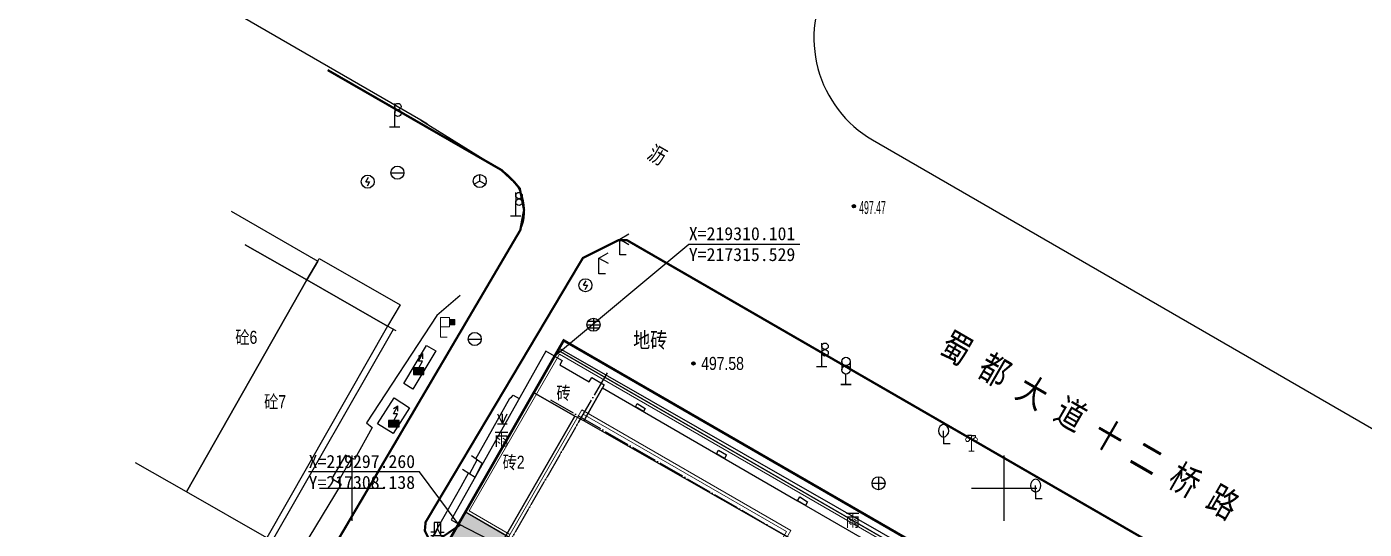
# Model space of a CAD drawing. Header units: millimetres. Extents: x 216654360 to 218309126, y 218099985 to 219647706.
# Drawn here: x 217275061 to 217377603, y 219296851 to 219335334 of the extents above; entities that cross this region are included whole.
import ezdxf
from ezdxf.enums import TextEntityAlignment as Align

# ---------------------------------------------------------------- set-up
doc = ezdxf.new("R2010")
doc.units = ezdxf.units.MM
doc.header["$LTSCALE"] = 1000
for name, pattern in [('A-平面基础图-L5-E-Phase1$0$A-平面基础图-L4-E-Phase1$0${ Batten }', [0]), ('DASH', [0.35, 0.25, -0.1]), ('DOTE', [2.42, 2, -0.2, 0.02, -0.2]), ('X2', [3, 1, -1, 1]), ('X27', [1.5, 0.5, -0.5, 0.5])]:
    doc.linetypes.add(name, pattern=pattern)
for name, color, linetype in [('A-ANNO-DOTE', 1, 'DOTE'), ('A-FLOR-STRS', 51, 'Continuous'), ('A-SITE-TER', 251, 'Continuous'), ('建筑轮廓', 2, 'Continuous'), ('现状植物', 3, 'Continuous')]:
    doc.layers.add(name, color=color, linetype=linetype)
doc.layers.add('细实线', color=7, linetype='Continuous', lineweight=13)
doc.styles.add('XDXT', font='')
doc.styles.add('xy', font='宋体')
doc.styles.add('ZDXT', font='')
doc.styles.get('XDXT').set_extended_font_data('FZXiDengXian-Z06S')
doc.styles.get('ZDXT').set_extended_font_data('FZZhongDengXian-Z07S')
doc.linetypes.add('X22_L', pattern='A,5,[14,dblct.shx,S=0.5,R=0,X=0,Y=0.25],5', length=10)
doc.linetypes.add('X6_L', pattern='A,0.75,[7,dblct.shx,S=0.5,R=0,X=0,Y=0],1.5,[5,dblct.shx,S=0.2,R=0,X=0,Y=0.4],0.75', length=3)

# ---------------------------------------------------------------- blocks, each defined once
blk = doc.blocks.new('123gtyyjj')
at = {"color": 7, "linetype": 'Continuous', "flags": 128}
for points in [[(-505.31, -1090.8), (-505.31, -1114.24, 0.414214), (-496.31, -1123.24), (-423.5, -1123.24, 0.414214), (-414.5, -1114.24), (-414.5, -1090.8)], [(-526.48, -1139.26, 0.01594), (-527.06, -1139.24), (-580.52, -1139.24)], [(-527.06, -1139.24), (-519.79, -1139.47, -0.371399), (-516.25, -1142.73, -0.002053), (-517.14, -1223.32, 0.224844), (-514.78, -1226.78), (-507.38, -1229.41), (-501.66, -1230.13, -0.407301), (-496.44, -1236.69), (-496.68, -1239.07), (-499.89, -1243.66), (-500.99, -1247.54), (-503.27, -1262.2), (-502.98, -1324.34), (-501, -1351.24)]]:
    blk.add_lwpolyline(points, format="xyb", dxfattribs=at)
blk.add_lwpolyline([(-511.11, -1148.39), (-511.02, -1142.18), (-509.35, -1139.63), (-508.76, -1139.31), (-333.09, -1139.2)])
blk = doc.blocks.new('gc200')
at = {"layer": 'A-SITE-TER'}
h = blk.add_hatch(color=256, dxfattribs=at)
edge = h.paths.add_edge_path()
edge.add_arc((0, 0), 0.25, 0, 360)
blk.add_circle((0, 0), 0.25, dxfattribs=at)
blk = doc.blocks.new('gc315')
at = {"layer": 'A-SITE-TER'}
for p, q in [((-0.5, 0.5), (-1, 0.5)), ((-1, 0), (1, 0)), ((0.5, 0.5), (1, 0.5)), ((0.5, 0), (0.5, 0.5))]:
    blk.add_line(p, q, dxfattribs=at)
at = {"layer": 'A-SITE-TER', "linetype": 'Continuous'}
for p, q in [((0, 1), (-0.5, 0)), ((0, 2), (0, 1)), ((0, 1), (0.5, 0))]:
    blk.add_line(p, q, dxfattribs=at)
at = {"layer": 'A-SITE-TER'}
blk.add_lwpolyline([(-0.5, 0), (0.5, 0), (0.5, 2), (-0.5, 2)], close=True, dxfattribs=at)
blk = doc.blocks.new('gc042')
at = {"layer": 'A-SITE-TER'}
blk.add_line((-1, 0), (1, 0), dxfattribs=at)
blk.add_circle((0, 0), 1, dxfattribs=at)
blk = doc.blocks.new('gc053a')
at = {"layer": 'A-SITE-TER'}
for points in [[(-1, 0), (1, 0)], [(0.87, 0.5), (-0.87, 0.5)], [(0, 1), (0, -1)], [(0.82, 0.57), (0.82, 0.57)], [(0.82, 0.57), (0.82, 0.57)], [(0.87, -0.5), (-0.87, -0.5)]]:
    blk.add_lwpolyline(points, dxfattribs=at)
blk.add_circle((0, 0), 1, dxfattribs=at)
blk = doc.blocks.new('gc048')
at = {"layer": 'A-SITE-TER'}
for q in [(-0.87, -0.5), (0, 1), (0.87, -0.5)]:
    blk.add_line((0, 0), q, dxfattribs=at)
blk.add_circle((0, 0), 1, dxfattribs=at)
blk = doc.blocks.new('gc050')
at = {"layer": 'A-SITE-TER'}
for points in [[(-0.3, 0), (0.1, 0.69)], [(-0.3, 0), (0.3, 0)], [(0.3, 0), (-0.1, -0.69)]]:
    blk.add_lwpolyline(points, dxfattribs=at)
blk.add_circle((0, 0), 1, dxfattribs=at)
blk = doc.blocks.new('gc129')
at = {"layer": 'A-SITE-TER', "linetype": 'Continuous'}
for p, q in [((-0.05, 2.3), (0.64, 2.7)), ((-0.05, 1.5), (0.64, 2.7)), ((0.64, 1.9), (0.64, 2.7)), ((0.8, 0.5), (-0.8, 0.5)), ((-0.8, 0.5), (-0.8, -0.5)), ((0.58, 1.5), (-0.05, 1.5)), ((0, 0.5), (0.58, 1.5)), ((0, 0.5), (0, -0.5)), ((0.8, -0.5), (0.8, 0.5)), ((-0.8, -0.5), (0, -0.5)), ((0, -0.5), (0.8, -0.5))]:
    blk.add_line(p, q, dxfattribs=at)
for points in [[(0.8, 0.5), (-0.8, 0.5), (0.8, -0.5)], [(-0.8, -0.5), (0.8, -0.5), (-0.8, 0.5)], [(0.8, -0.5), (-0.8, -0.5), (0, -0.5)]]:
    blk.add_solid(points, dxfattribs=at)
blk = doc.blocks.new('gc360')
at = {"layer": 'A-SITE-TER', "linetype": 'Continuous'}
for points in [[(0, 1), (0, -1)], [(-1, 0), (1, 0)]]:
    blk.add_lwpolyline(points, dxfattribs=at)
blk.add_circle((0, 0), 1, dxfattribs=at)
blk = doc.blocks.new('gc097')
at = {"layer": 'A-SITE-TER', "lineweight": 15}
for p, q in [((-0.6, 2.4), (-0.6, 2.1)), ((0, 0), (0, 2.4)), ((0.6, 2.4), (0.6, 2.1)), ((-0.4, 0), (0.4, 0))]:
    blk.add_line(p, q, dxfattribs=at)
at = {"layer": 'A-SITE-TER'}
for q in [(-0.6, 2.4), (0.6, 2.4)]:
    blk.add_line((0, 2.4), q, dxfattribs=at)
at = {"layer": 'A-SITE-TER', "lineweight": 15}
for centre in [(-0.6, 1.8), (0.6, 1.8)]:
    blk.add_circle(centre, 0.3, dxfattribs=at)
blk = doc.blocks.new('gc410')
at = {"layer": 'A-SITE-TER'}
blk.add_hatch(color=256, dxfattribs=at).paths.add_polyline_path([(1.4, 2.7), (2.2, 2.7), (2.2, 1.9), (1.4, 1.9)])
at = {"layer": 'A-SITE-TER', "lineweight": 15}
for q in [(0, 3), (1, 0)]:
    blk.add_line((0, 0), q, dxfattribs=at)
for points in [[(0, 3), (1.4, 3), (1.4, 1.6), (0, 1.6)], [(1.4, 2.7), (2.2, 2.7), (2.2, 1.9), (1.4, 1.9), (1.4, 2.7)]]:
    blk.add_lwpolyline(points, dxfattribs=at)
blk = doc.blocks.new('gc299')
at = {"layer": 'A-SITE-TER'}
for points in [[(0, 3.1), (0, 3.6)], [(0, 3.1), (0, 2.1)], [(0, 1.6), (0, 2.1)], [(-0.8, 0), (0, 0), (0.8, 0)], [(0, 0), (0, 1.6)]]:
    blk.add_lwpolyline(points, dxfattribs=at)
for centre in [(0.5, 3.1), (0.5, 2.1)]:
    blk.add_circle(centre, 0.5, dxfattribs=at)
blk = doc.blocks.new('gc298')
at = {"layer": 'A-SITE-TER'}
for points in [[(-0.65, 3.55), (-0.65, 2.25)], [(0.65, 3.55), (0.65, 2.25)], [(-0.8, 0), (0.8, 0), (-0.8, 0)], [(0, 0), (0, 1.6)]]:
    blk.add_lwpolyline(points, dxfattribs=at)
for centre in [(0, 3.55), (0, 2.25)]:
    blk.add_circle(centre, 0.65, dxfattribs=at)
blk = doc.blocks.new('gc052')
at = {"layer": 'A-SITE-TER'}
for p, q in [((0, 2.4), (1.39, 3.2)), ((0, 2.4), (1.39, 1.6)), ((1, 0), (0, 0))]:
    blk.add_line(p, q, dxfattribs=at)
blk.add_lwpolyline([(0, 0), (0, 2.4)], dxfattribs=at)
blk = doc.blocks.new('gc143')
at = {"layer": 'A-SITE-TER'}
for p, q in [((0, 1), (0, 2)), ((0, 1), (0, 0)), ((1, 0), (0, 0))]:
    blk.add_line(p, q, dxfattribs=at)
for centre, start, end in [((0.225, 2), 102.68038, 257.31962), ((-0.225, 2), 282.68038, 77.31962)]:
    blk.add_arc(centre, 1.025, start, end, dxfattribs=at)
blk = doc.blocks.new('gc124')
at = {"layer": 'A-SITE-TER'}
for p, q in [((-0.75, 1.5), (0, 0)), ((-0.75, 0), (0.75, 0)), ((0, 0), (0, 1.5)), ((0, 0), (0.75, 1.5))]:
    blk.add_line(p, q, dxfattribs=at)
blk = doc.blocks.new('A$C09f80991')
at = {"layer": 'A-SITE-TER', "linetype": 'Continuous', "const_width": 0.175, "flags": 128}
for points in [[(98.22, -121.35), (98.53, -121.36), (98.72, -121.17), (119.15, -86.49), (119.44, -84.95), (119.11, -83.31), (118.63, -82.74), (117.71, -81.89), (104.38, -74.23)], [(109.84, -115.42), (112.47, -110.85), (111.83, -109.51), (111.89, -108.86), (123.95, -88.62), (126.67, -87.26), (127.34, -87.27), (186.1, -121.17), (204.37, -131.71), (205.46, -132.34)]]:
    blk.add_lwpolyline(points, dxfattribs=at)
at = {"layer": 'A-SITE-TER', "linetype": 'X2', "flags": 128}
for points in [[(96.98, -85.04), (103.62, -88.86), (102.79, -90.31), (98.05, -87.62)], [(121.78, -96.15), (122.14, -95.52), (169.62, -122.68), (169.99, -123.89)]]:
    blk.add_lwpolyline(points, dxfattribs=at)
at = {"layer": 'A-SITE-TER', "linetype": 'Continuous', "flags": 128}
for points in [[(98.05, -87.62), (102.79, -90.31), (93.56, -106.54), (89.66, -104.31)], [(121.78, -96.15), (132.07, -87.56), (140.58, -87.56)], [(109.64, -94.21), (108.98, -93.84), (99.72, -110.06), (100.33, -110.41)], [(109.41, -94.09), (100.12, -110.29)], [(115.74, -104.01), (118.35, -99.37), (118.47, -99.28), (118.59, -99.13), (119.06, -99.39)], [(106.2, -103.96), (105.17, -105.8)], [(106.25, -108.75), (106.25, -103.75)], [(114.73, -104.79), (115.69, -105.4), (116.22, -104.36), (115.41, -103.77)], [(115.27, -105.13), (115.85, -104.09)], [(156.25, -108.75), (156.25, -103.75)], [(114.39, -108.99), (111.43, -105.01), (102.92, -105.01)], [(115.18, -105.08), (114.58, -106.15), (112.42, -109.99), (112.83, -110.22)], [(103.75, -106.25), (108.75, -106.25)], [(153.75, -106.25), (158.75, -106.25)]]:
    blk.add_lwpolyline(points, dxfattribs=at)
at = {"layer": 'A-SITE-TER', "linetype": 'X2', "flags": 128}
blk.add_lwpolyline([(108.98, -93.84), (102.79, -90.31), (103.62, -88.86), (103.74, -88.67), (109.94, -92.2)], close=True, dxfattribs=at)
at = {"layer": 'A-SITE-TER', "linetype": 'Continuous', "flags": 128}
for points in [[(93.56, -106.54), (102.79, -90.31), (108.98, -93.84), (99.72, -110.06)], [(110.22, -98.24), (111.97, -95.32), (112.67, -95.74), (110.92, -98.66)], [(125.57, -98.33), (125.45, -98.57), (124.01, -101.11), (123.34, -100.73), (120.17, -98.93), (121.78, -96.15), (122.37, -96.48), (122.17, -96.82), (124.44, -98.12), (124.64, -97.79)], [(109.47, -99.33), (110.65, -100.09), (109.39, -102.08), (108.21, -101.33)], [(120.17, -98.93), (123.34, -100.73), (117.61, -110.65), (114.39, -108.99)], [(171.02, -127.85), (139.91, -110.15), (124.01, -101.11), (125.45, -98.57), (140.4, -107.22), (168.33, -123.34), (168.51, -123.04), (169.99, -123.89)], [(128.11, -99.78), (128.73, -100.14), (128.59, -100.38), (127.97, -100.02)], [(134.34, -103.35), (134.95, -103.71), (134.8, -103.97), (134.18, -103.62)], [(140.57, -106.93), (141.18, -107.29), (141.02, -107.58), (140.41, -107.22)]]:
    blk.add_lwpolyline(points, close=True, dxfattribs=at)
at = {"layer": 'A-SITE-TER', "linetype": 'X6_L', "flags": 128}
blk.add_lwpolyline([(114.55, -91.49), (112.74, -93.02), (107.35, -101.26), (107.8, -101.62), (106.43, -104.07), (105.75, -103.73), (104.7, -105.51), (105.41, -105.95), (101.99, -111.59), (100.24, -110.58)], dxfattribs=at)
at = {"layer": 'A-SITE-TER', "linetype": 'X27', "flags": 128}
blk.add_lwpolyline([(121.78, -96.15), (121.1, -95.76), (113.84, -108.68), (114.39, -108.99)], dxfattribs=at)
at = {"layer": 'A-SITE-TER', "linetype": 'Continuous', "lineweight": -2, "flags": 128}
blk.add_lwpolyline([(165.72, -145.4), (163.92, -138.81), (120.22, -113.66), (120.86, -112.56), (117.58, -110.69), (123.34, -100.73)], dxfattribs=at)
at = {"layer": 'A-SITE-TER', "linetype": 'X22_L', "const_width": 0.15, "flags": 128}
blk.add_lwpolyline([(114.54, -109.07), (112.83, -110.22)], dxfattribs=at)
at = {"layer": 'A-SITE-TER', "linetype": 'Continuous', "xscale": 0.5, "yscale": 0.5}
for name, p in [('gc299', (109.52, -78.58)), ('gc042', (109.73, -82.09)), ('gc050', (107.45, -82.78)), ('gc048', (116.04, -82.73)), ('gc299', (118.8, -85.4)), ('gc200', (144.73, -84.66)), ('gc052', (126.77, -88.38)), ('gc052', (125.18, -89.83)), ('gc050', (124.14, -90.71)), ('gc410', (113.03, -94.69)), ('gc053a', (124.76, -93.74)), ('gc042', (115.66, -94.83)), ('gc299', (142.26, -96.94)), ('gc129', (111.36, -97.29)), ('gc298', (144.12, -98.32)), ('gc129', (109.45, -101.31)), ('gc124', (117.78, -101.32)), ('gc143', (151.6, -102.86)), ('gc097', (153.74, -103.43)), ('gc360', (146.62, -105.88)), ('gc143', (158.66, -107.06)), ('gc315', (112.8, -109.88))]:
    blk.add_blockref(name, p, dxfattribs=at)
at = {"layer": 'A-SITE-TER', "linetype": 'Continuous', "xscale": 0.5, "yscale": 0.5, "zscale": 0.5}
blk.add_blockref('gc200', (132.42, -96.7), dxfattribs=at)
at = {"layer": 'A-SITE-TER', "linetype": 'Continuous', "style": 'XDXT', "width": 0.8}
blk.add_text('沥', height=1.2, rotation=330.0123, dxfattribs=at).set_placement((128.78, -80.93))
at = {"layer": 'A-SITE-TER', "linetype": 'Continuous'}
for s, height, style, width, p in [('497.47', 1, 'ZDXT', 0.5, (145.13, -85.26)), ('砼6', 1, 'XDXT', 0.8, (97.3, -95.2)), ('地砖', 1.2, 'XDXT', 0.8, (127.8, -95.51)), ('砖', 1, 'XDXT', 0.8, (121.92, -99.47)), ('砼7', 1, 'XDXT', 0.8, (99.51, -100.13)), ('砖2', 1, 'XDXT', 0.8, (117.79, -104.77))]:
    blk.add_text(s, height=height, dxfattribs=dict(at, style=style, width=width)).set_placement(p)
at = {"layer": 'A-SITE-TER', "linetype": 'Continuous', "style": 'xy'}
for s, p in [('X=219310.101', (132.07, -87.26)), ('Y=217315.529', (132.07, -88.86)), ('X=219297.260', (102.92, -104.71)), ('Y=217308.138', (102.92, -106.31))]:
    blk.add_text(s, height=1, dxfattribs=at).set_placement(p)
at = {"layer": 'A-SITE-TER', "linetype": 'Continuous', "style": 'XDXT', "width": 0.8}
blk.add_text('蜀  都  大  道  十  二  桥  路', height=2, rotation=330.0123, dxfattribs=at).set_placement((162.83, -101.39), align=Align.MIDDLE)
at = {"layer": 'A-SITE-TER', "linetype": 'Continuous', "style": 'ZDXT', "width": 0.8}
blk.add_text('497.58', height=1, dxfattribs=at).set_placement((133.02, -96.7), align=Align.MIDDLE_LEFT)
at = {"layer": 'A-SITE-TER', "linetype": 'Continuous', "style": 'XDXT', "width": 0.8}
for p in [(117.71, -102.51), (144.64, -108.72)]:
    blk.add_text('雨', height=1, dxfattribs=at).set_placement(p, align=Align.MIDDLE)
blk = doc.blocks.new('A$C53C764BE')
at = {"linetype": 'A-平面基础图-L5-E-Phase1$0$A-平面基础图-L4-E-Phase1$0${ Batten }'}
for points in [[(3820, -14274), (0, -14274), (0, 0), (55257, 0), (58260, -3034)], [(3820, -14074), (200, -14074), (200, -200), (55174, -200), (57978, -3034)]]:
    blk.add_lwpolyline(points, dxfattribs=at)
for points in [[(3820, -3034), (22320, -3034), (22320, -15574), (3820, -15574)], [(4060, -3274), (22080, -3274), (22080, -15334), (4060, -15334)]]:
    blk.add_lwpolyline(points, close=True, dxfattribs=at)
blk = doc.blocks.new('A$C1AE5785A')
at = {"layer": 'A-ANNO-DOTE'}
for p, q in [((-171939, -58063), (-171939, -76916)), ((-174658, -62027), (-118239, -62027))]:
    blk.add_line(p, q, dxfattribs=at)
blk = doc.blocks.new('A$C6B5A2DE0')
h = blk.add_hatch()
h.set_pattern_fill('CROSS', color=252, scale=300, angle=29.99002)
h.set_pattern_definition([(360, (-30194.6, -346833.13), (476.25, 476.25), [238.125, -714.375]), (90, (-30075.55, -346952.2), (-476.25, 476.25), [238.125, -714.375])])
h.paths.add_polyline_path([(71424, -72727), (78844, -72727), (78846, -74027), (124079, -74027), (125131, -75090), (120882, -79322), (72924, -79322), (72924, -77822), (71424, -77822)])
h.paths.add_polyline_path([(78846, -74027), (81945, -74027), (81945, -79321), (78846, -79321)], flags=16)
at = {"layer": '现状植物'}
blk.add_lwpolyline([(71424, -72727), (78844, -72727), (78846, -74027), (124079, -74027), (125131, -75090), (120882, -79322), (72924, -79322), (72924, -77822), (71424, -77822)], close=True, dxfattribs=at)

msp = doc.modelspace()

# ---------------------------------------------------------------- linework, layer by layer
msp.add_lwpolyline([(217315832, 219310538), (217315792, 219310561)])
at = {"layer": 'A-FLOR-STRS', "color": 1, "linetype": 'DASH', "ltscale": 5, "const_width": 200}
msp.add_lwpolyline([(217379773, 219274635), (217316224, 219311310), (217308697, 219298175), (217303189, 219288632), (217302894, 219288588), (217282279, 219252866), (217280354, 219249680), (217279761, 219247869), (217281422, 219243370), (217288782, 219237794), (217291472, 219234243), (217291887, 219232235), (217289549, 219223639)], dxfattribs=at)
at = {"layer": '建筑轮廓', "const_width": 100}
msp.add_lwpolyline([(217363690, 219282919), (217315832, 219310538), (217308697, 219298175), (217315124, 219294466), (217314474, 219293340), (217358221, 219268093), (217360590, 219259069), (217358243, 219258454), (217349834, 219243883), (217366931, 219234015), (217373528, 219245448)], close=True, dxfattribs=at)

# ---------------------------------------------------------------- block references
at = {"linetype": 'Continuous', "xscale": 1000, "yscale": 1000, "zscale": 1000, "rotation": 330.0099772036718}
msp.add_blockref('123gtyyjj', (218331223, 220051447), dxfattribs=at)
at = {"rotation": 330.0099772030858}
msp.add_blockref('A$C1AE5785A', (217497493, 219273187), dxfattribs=at)
at = {"layer": 'A-SITE-TER', "xscale": 1000, "yscale": 1000, "zscale": 1000}
msp.add_blockref('A$C09f80991', (217193750, 219406250), dxfattribs=at)
at = {"layer": '现状植物', "rotation": 330.0099772030771}
msp.add_blockref('A$C6B5A2DE0', (217283188, 219396866), dxfattribs=at)
at = {"layer": '细实线', "rotation": 330.0099772030858}
msp.add_blockref('A$C53C764BE', (217315832, 219310538), dxfattribs=at)

doc.saveas('drawing.dxf')
